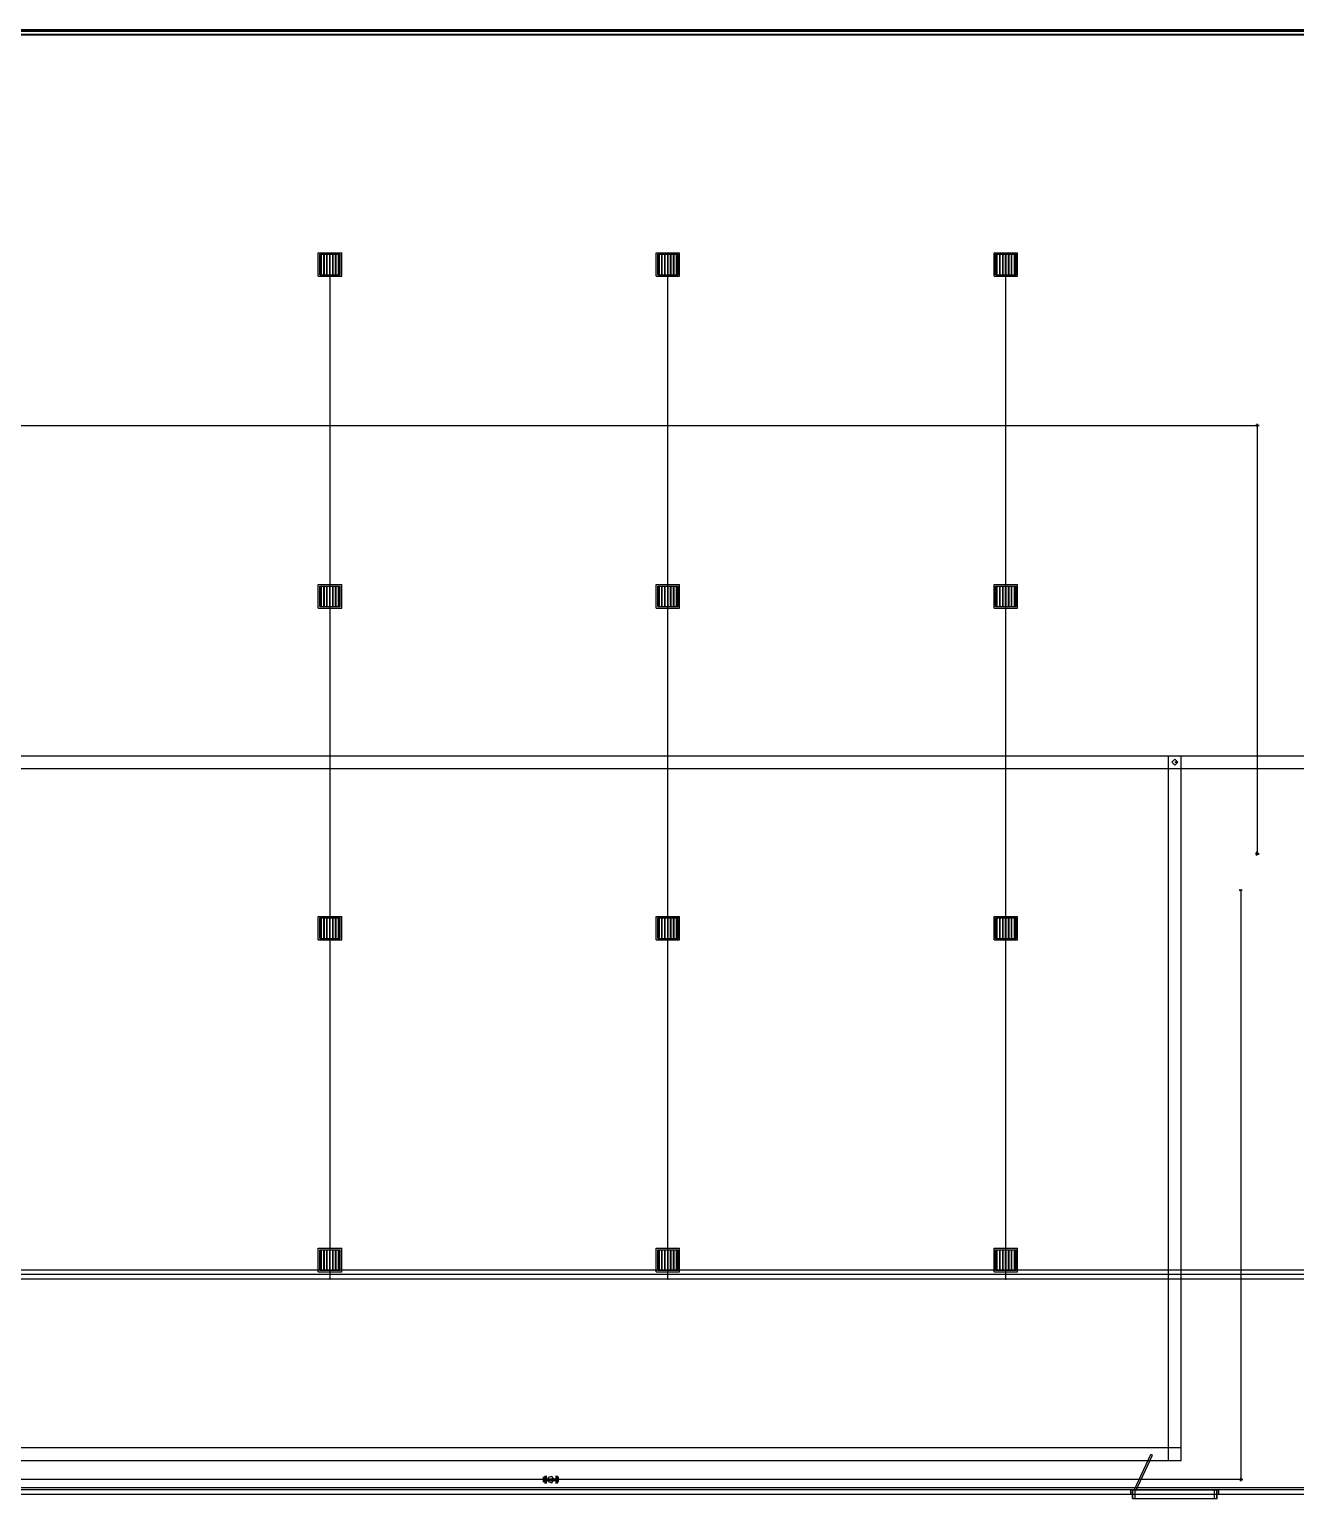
# Model space of a CAD drawing. Header units: millimetres. Extents: x 149000 to 367000, y -238120 to -197978.
# Drawn here: x 226704 to 261300, y -238120 to -197978 of the extents above; entities that cross this region are included whole.
import ezdxf

# ---------------------------------------------------------------- set-up
doc = ezdxf.new("R2010")
doc.units = ezdxf.units.MM

msp = doc.modelspace()

# ---------------------------------------------------------------- linework, layer by layer
at = {"layer": 'electrical'}
for p, q in [((234925.44, -204400), (234909.85, -204400)), ((234909.85, -204400), (234917.65, -204400)), ((234917.65, -204400), (234925.44, -204400)), ((234917.65, -232120), (234917.65, -204400)), ((244158.38, -204400), (244142.79, -204400)), ((244142.79, -204400), (244150.59, -204400)), ((244150.59, -204400), (244158.38, -204400)), ((244150.59, -232120), (244150.59, -204400)), ((253391.32, -204400), (253375.74, -204400)), ((253375.74, -204400), (253383.53, -204400)), ((253383.53, -204400), (253391.32, -204400)), ((253383.53, -232120), (253383.53, -204400)), ((334300, -231880), (181700, -231880)), ((334300, -232000), (181700, -232000)), ((366550, -232120), (179520, -232120)), ((334300, -232120), (181700, -232120)), ((234925.44, -232120), (234909.85, -232120)), ((234909.85, -232120), (234917.65, -232120)), ((234917.65, -232120), (234925.44, -232120)), ((244158.38, -232120), (244142.79, -232120)), ((244142.79, -232120), (244150.59, -232120)), ((244150.59, -232120), (244158.38, -232120)), ((253391.32, -232120), (253375.74, -232120)), ((253375.74, -232120), (253383.53, -232120)), ((253383.53, -232120), (253391.32, -232120)), ((192600, -237820), (366550, -237820))]:
    msp.add_line(p, q, dxfattribs=at)
at = {"layer": 'hvac'}
for p, q in [((181700, -217825), (334300, -217825)), ((257825, -237075), (257825, -217825)), ((257825, -217825), (258175, -217825)), ((258175, -237075), (258175, -217825)), ((181700, -218175), (334300, -218175)), ((150125, -236725), (258175, -236725)), ((258175, -237075), (258175, -236725)), ((150125, -237075), (258175, -237075)), ((257825, -237075), (258175, -237075))]:
    msp.add_line(p, q, dxfattribs=at)
at = {"layer": 'interiors'}
for p, q in [((149000, -198000), (367000, -198000)), ((366880, -198120), (149120, -198120)), ((149125, -198125), (366875, -198125)), ((201320, -197977.5), (314680, -197977.5)), ((201320, -198000), (314680, -198000)), ((201320, -198022.5), (314680, -198022.5)), ((201320, -198120), (314680, -198120)), ((256889.61, -237890.49), (257346.04, -236911.68)), ((256930.39, -237909.51), (257386.82, -236930.7)), ((257386.82, -236930.7), (257346.04, -236911.68)), ((149000, -238000), (256800, -238000)), ((149000, -238000), (367000, -238000)), ((366880, -237880), (149120, -237880)), ((256800, -237880), (149120, -237880)), ((149125, -237875), (366875, -237875)), ((256800, -238000), (256800, -237880)), ((256800, -237880), (259200, -237880)), ((256800, -238000), (259200, -238000)), ((256845, -238120), (256845, -237880)), ((256845, -237880), (256915, -237880)), ((256850, -238120), (256850, -237880)), ((256850, -237880), (259150, -237880)), ((256930.39, -237909.51), (256889.61, -237890.49)), ((256915, -238120), (256915, -237880)), ((259085, -238120), (259085, -237880)), ((259085, -237880), (259155, -237880)), ((259150, -238120), (259150, -237880)), ((259155, -238120), (259155, -237880)), ((259200, -238000), (259200, -237880)), ((366880, -237880), (259200, -237880)), ((259200, -238000), (367000, -238000)), ((256845, -238120), (256915, -238120)), ((256850, -238120), (259150, -238120)), ((259085, -238120), (259155, -238120))]:
    msp.add_line(p, q, dxfattribs=at)
at = {"layer": 'lighting'}
for p, q in [((234597.65, -204720), (234597.65, -204080)), ((234597.65, -204080), (235237.65, -204080)), ((234637.65, -204680), (234637.65, -204120)), ((234637.65, -204120), (235197.65, -204120)), ((234671.65, -204670), (234671.65, -204130)), ((234671.65, -204130), (234683.65, -204130)), ((234683.65, -204670), (234683.65, -204130)), ((234751.65, -204670), (234751.65, -204130)), ((234751.65, -204130), (234763.65, -204130)), ((234763.65, -204670), (234763.65, -204130)), ((234831.65, -204670), (234831.65, -204130)), ((234831.65, -204130), (234843.65, -204130)), ((234843.65, -204670), (234843.65, -204130)), ((234911.65, -204670), (234911.65, -204130)), ((234911.65, -204130), (234923.65, -204130)), ((234923.65, -204670), (234923.65, -204130)), ((234991.65, -204670), (234991.65, -204130)), ((234991.65, -204130), (235003.65, -204130)), ((235003.65, -204670), (235003.65, -204130)), ((235071.65, -204670), (235071.65, -204130)), ((235071.65, -204130), (235083.65, -204130)), ((235083.65, -204670), (235083.65, -204130)), ((235151.65, -204670), (235151.65, -204130)), ((235151.65, -204130), (235163.65, -204130)), ((235163.65, -204670), (235163.65, -204130)), ((235197.65, -204680), (235197.65, -204120)), ((235237.65, -204720), (235237.65, -204080)), ((243830.59, -204720), (243830.59, -204080)), ((243830.59, -204080), (244470.59, -204080)), ((243870.59, -204680), (243870.59, -204120)), ((243870.59, -204120), (244430.59, -204120)), ((243904.59, -204670), (243904.59, -204130)), ((243904.59, -204130), (243916.59, -204130)), ((243916.59, -204670), (243916.59, -204130)), ((243984.59, -204670), (243984.59, -204130)), ((243984.59, -204130), (243996.59, -204130)), ((243996.59, -204670), (243996.59, -204130)), ((244064.59, -204670), (244064.59, -204130)), ((244064.59, -204130), (244076.59, -204130)), ((244076.59, -204670), (244076.59, -204130)), ((244144.59, -204670), (244144.59, -204130)), ((244144.59, -204130), (244156.59, -204130)), ((244156.59, -204670), (244156.59, -204130)), ((244224.59, -204670), (244224.59, -204130)), ((244224.59, -204130), (244236.59, -204130)), ((244236.59, -204670), (244236.59, -204130)), ((244304.59, -204670), (244304.59, -204130)), ((244304.59, -204130), (244316.59, -204130)), ((244316.59, -204670), (244316.59, -204130)), ((244384.59, -204670), (244384.59, -204130)), ((244384.59, -204130), (244396.59, -204130)), ((244396.59, -204670), (244396.59, -204130)), ((244430.59, -204680), (244430.59, -204120)), ((244470.59, -204720), (244470.59, -204080)), ((253063.53, -204720), (253063.53, -204080)), ((253063.53, -204080), (253703.53, -204080)), ((253103.53, -204680), (253103.53, -204120)), ((253103.53, -204120), (253663.53, -204120)), ((253137.53, -204670), (253137.53, -204130)), ((253137.53, -204130), (253149.53, -204130)), ((253149.53, -204670), (253149.53, -204130)), ((253217.53, -204670), (253217.53, -204130)), ((253217.53, -204130), (253229.53, -204130)), ((253229.53, -204670), (253229.53, -204130)), ((253297.53, -204670), (253297.53, -204130)), ((253297.53, -204130), (253309.53, -204130)), ((253309.53, -204670), (253309.53, -204130)), ((253377.53, -204670), (253377.53, -204130)), ((253377.53, -204130), (253389.53, -204130)), ((253389.53, -204670), (253389.53, -204130)), ((253457.53, -204670), (253457.53, -204130)), ((253457.53, -204130), (253469.53, -204130)), ((253469.53, -204670), (253469.53, -204130)), ((253537.53, -204670), (253537.53, -204130)), ((253537.53, -204130), (253549.53, -204130)), ((253549.53, -204670), (253549.53, -204130)), ((253617.53, -204670), (253617.53, -204130)), ((253617.53, -204130), (253629.53, -204130)), ((253629.53, -204670), (253629.53, -204130)), ((253663.53, -204680), (253663.53, -204120)), ((253703.53, -204720), (253703.53, -204080)), ((234597.65, -204720), (235237.65, -204720)), ((234637.65, -204680), (235197.65, -204680)), ((234671.65, -204670), (234683.65, -204670)), ((234751.65, -204670), (234763.65, -204670)), ((234831.65, -204670), (234843.65, -204670)), ((234911.65, -204670), (234923.65, -204670)), ((234926.65, -204400), (234913.15, -204392.21)), ((234913.15, -204392.21), (234913.15, -204407.79)), ((234913.15, -204407.79), (234926.65, -204400)), ((234991.65, -204670), (235003.65, -204670)), ((235071.65, -204670), (235083.65, -204670)), ((235151.65, -204670), (235163.65, -204670)), ((243830.59, -204720), (244470.59, -204720)), ((243870.59, -204680), (244430.59, -204680)), ((243904.59, -204670), (243916.59, -204670)), ((243984.59, -204670), (243996.59, -204670)), ((244064.59, -204670), (244076.59, -204670)), ((244144.59, -204670), (244156.59, -204670)), ((244159.59, -204400), (244146.09, -204392.21)), ((244146.09, -204392.21), (244146.09, -204407.79)), ((244146.09, -204407.79), (244159.59, -204400)), ((244224.59, -204670), (244236.59, -204670)), ((244304.59, -204670), (244316.59, -204670)), ((244384.59, -204670), (244396.59, -204670)), ((253063.53, -204720), (253703.53, -204720)), ((253103.53, -204680), (253663.53, -204680)), ((253137.53, -204670), (253149.53, -204670)), ((253217.53, -204670), (253229.53, -204670)), ((253297.53, -204670), (253309.53, -204670)), ((253377.53, -204670), (253389.53, -204670)), ((253392.53, -204400), (253379.03, -204392.21)), ((253379.03, -204392.21), (253379.03, -204407.79)), ((253379.03, -204407.79), (253392.53, -204400)), ((253457.53, -204670), (253469.53, -204670)), ((253537.53, -204670), (253549.53, -204670)), ((253617.53, -204670), (253629.53, -204670)), ((234597.65, -213786.67), (234597.65, -213146.67)), ((234597.65, -213146.67), (235237.65, -213146.67)), ((235237.65, -213786.67), (235237.65, -213146.67)), ((243830.59, -213786.67), (243830.59, -213146.67)), ((243830.59, -213146.67), (244470.59, -213146.67)), ((244470.59, -213786.67), (244470.59, -213146.67)), ((253063.53, -213786.67), (253063.53, -213146.67)), ((253063.53, -213146.67), (253703.53, -213146.67)), ((253703.53, -213786.67), (253703.53, -213146.67)), ((234637.65, -213746.67), (234637.65, -213186.67)), ((234637.65, -213186.67), (235197.65, -213186.67)), ((234671.65, -213736.67), (234671.65, -213196.67)), ((234671.65, -213196.67), (234683.65, -213196.67)), ((234683.65, -213736.67), (234683.65, -213196.67)), ((234751.65, -213736.67), (234751.65, -213196.67)), ((234751.65, -213196.67), (234763.65, -213196.67)), ((234763.65, -213736.67), (234763.65, -213196.67)), ((234831.65, -213736.67), (234831.65, -213196.67)), ((234831.65, -213196.67), (234843.65, -213196.67)), ((234843.65, -213736.67), (234843.65, -213196.67)), ((234911.65, -213736.67), (234911.65, -213196.67)), ((234911.65, -213196.67), (234923.65, -213196.67)), ((234926.65, -213466.67), (234913.15, -213458.87)), ((234913.15, -213458.87), (234913.15, -213474.46)), ((234913.15, -213474.46), (234926.65, -213466.67)), ((234923.65, -213736.67), (234923.65, -213196.67)), ((234991.65, -213736.67), (234991.65, -213196.67)), ((234991.65, -213196.67), (235003.65, -213196.67)), ((235003.65, -213736.67), (235003.65, -213196.67)), ((235071.65, -213736.67), (235071.65, -213196.67)), ((235071.65, -213196.67), (235083.65, -213196.67)), ((235083.65, -213736.67), (235083.65, -213196.67)), ((235151.65, -213736.67), (235151.65, -213196.67)), ((235151.65, -213196.67), (235163.65, -213196.67)), ((235163.65, -213736.67), (235163.65, -213196.67)), ((235197.65, -213746.67), (235197.65, -213186.67)), ((243870.59, -213746.67), (243870.59, -213186.67)), ((243870.59, -213186.67), (244430.59, -213186.67)), ((243904.59, -213736.67), (243904.59, -213196.67)), ((243904.59, -213196.67), (243916.59, -213196.67)), ((243916.59, -213736.67), (243916.59, -213196.67)), ((243984.59, -213736.67), (243984.59, -213196.67)), ((243984.59, -213196.67), (243996.59, -213196.67)), ((243996.59, -213736.67), (243996.59, -213196.67)), ((244064.59, -213736.67), (244064.59, -213196.67)), ((244064.59, -213196.67), (244076.59, -213196.67)), ((244076.59, -213736.67), (244076.59, -213196.67)), ((244144.59, -213736.67), (244144.59, -213196.67)), ((244144.59, -213196.67), (244156.59, -213196.67)), ((244159.59, -213466.67), (244146.09, -213458.87)), ((244146.09, -213458.87), (244146.09, -213474.46)), ((244146.09, -213474.46), (244159.59, -213466.67)), ((244156.59, -213736.67), (244156.59, -213196.67)), ((244224.59, -213736.67), (244224.59, -213196.67)), ((244224.59, -213196.67), (244236.59, -213196.67)), ((244236.59, -213736.67), (244236.59, -213196.67)), ((244304.59, -213736.67), (244304.59, -213196.67)), ((244304.59, -213196.67), (244316.59, -213196.67)), ((244316.59, -213736.67), (244316.59, -213196.67)), ((244384.59, -213736.67), (244384.59, -213196.67)), ((244384.59, -213196.67), (244396.59, -213196.67)), ((244396.59, -213736.67), (244396.59, -213196.67)), ((244430.59, -213746.67), (244430.59, -213186.67)), ((253103.53, -213746.67), (253103.53, -213186.67)), ((253103.53, -213186.67), (253663.53, -213186.67)), ((253137.53, -213736.67), (253137.53, -213196.67)), ((253137.53, -213196.67), (253149.53, -213196.67)), ((253149.53, -213736.67), (253149.53, -213196.67)), ((253217.53, -213736.67), (253217.53, -213196.67)), ((253217.53, -213196.67), (253229.53, -213196.67)), ((253229.53, -213736.67), (253229.53, -213196.67)), ((253297.53, -213736.67), (253297.53, -213196.67)), ((253297.53, -213196.67), (253309.53, -213196.67)), ((253309.53, -213736.67), (253309.53, -213196.67)), ((253377.53, -213736.67), (253377.53, -213196.67)), ((253377.53, -213196.67), (253389.53, -213196.67)), ((253392.53, -213466.67), (253379.03, -213458.87)), ((253379.03, -213458.87), (253379.03, -213474.46)), ((253379.03, -213474.46), (253392.53, -213466.67)), ((253389.53, -213736.67), (253389.53, -213196.67)), ((253457.53, -213736.67), (253457.53, -213196.67)), ((253457.53, -213196.67), (253469.53, -213196.67)), ((253469.53, -213736.67), (253469.53, -213196.67)), ((253537.53, -213736.67), (253537.53, -213196.67)), ((253537.53, -213196.67), (253549.53, -213196.67)), ((253549.53, -213736.67), (253549.53, -213196.67)), ((253617.53, -213736.67), (253617.53, -213196.67)), ((253617.53, -213196.67), (253629.53, -213196.67)), ((253629.53, -213736.67), (253629.53, -213196.67)), ((253663.53, -213746.67), (253663.53, -213186.67)), ((234597.65, -213786.67), (235237.65, -213786.67)), ((234637.65, -213746.67), (235197.65, -213746.67)), ((234671.65, -213736.67), (234683.65, -213736.67)), ((234751.65, -213736.67), (234763.65, -213736.67)), ((234831.65, -213736.67), (234843.65, -213736.67)), ((234911.65, -213736.67), (234923.65, -213736.67)), ((234991.65, -213736.67), (235003.65, -213736.67)), ((235071.65, -213736.67), (235083.65, -213736.67)), ((235151.65, -213736.67), (235163.65, -213736.67)), ((243830.59, -213786.67), (244470.59, -213786.67)), ((243870.59, -213746.67), (244430.59, -213746.67)), ((243904.59, -213736.67), (243916.59, -213736.67)), ((243984.59, -213736.67), (243996.59, -213736.67)), ((244064.59, -213736.67), (244076.59, -213736.67)), ((244144.59, -213736.67), (244156.59, -213736.67)), ((244224.59, -213736.67), (244236.59, -213736.67)), ((244304.59, -213736.67), (244316.59, -213736.67)), ((244384.59, -213736.67), (244396.59, -213736.67)), ((253063.53, -213786.67), (253703.53, -213786.67)), ((253103.53, -213746.67), (253663.53, -213746.67)), ((253137.53, -213736.67), (253149.53, -213736.67)), ((253217.53, -213736.67), (253229.53, -213736.67)), ((253297.53, -213736.67), (253309.53, -213736.67)), ((253377.53, -213736.67), (253389.53, -213736.67)), ((253457.53, -213736.67), (253469.53, -213736.67)), ((253537.53, -213736.67), (253549.53, -213736.67)), ((253617.53, -213736.67), (253629.53, -213736.67)), ((234597.65, -222853.33), (234597.65, -222213.33)), ((234597.65, -222213.33), (235237.65, -222213.33)), ((234637.65, -222813.33), (234637.65, -222253.33)), ((234637.65, -222253.33), (235197.65, -222253.33)), ((234671.65, -222803.33), (234671.65, -222263.33)), ((234671.65, -222263.33), (234683.65, -222263.33)), ((234683.65, -222803.33), (234683.65, -222263.33)), ((234751.65, -222803.33), (234751.65, -222263.33)), ((234751.65, -222263.33), (234763.65, -222263.33)), ((234763.65, -222803.33), (234763.65, -222263.33)), ((234831.65, -222803.33), (234831.65, -222263.33)), ((234831.65, -222263.33), (234843.65, -222263.33)), ((234843.65, -222803.33), (234843.65, -222263.33)), ((234911.65, -222803.33), (234911.65, -222263.33)), ((234911.65, -222263.33), (234923.65, -222263.33)), ((234923.65, -222803.33), (234923.65, -222263.33)), ((234991.65, -222803.33), (234991.65, -222263.33)), ((234991.65, -222263.33), (235003.65, -222263.33)), ((235003.65, -222803.33), (235003.65, -222263.33)), ((235071.65, -222803.33), (235071.65, -222263.33)), ((235071.65, -222263.33), (235083.65, -222263.33)), ((235083.65, -222803.33), (235083.65, -222263.33)), ((235151.65, -222803.33), (235151.65, -222263.33)), ((235151.65, -222263.33), (235163.65, -222263.33)), ((235163.65, -222803.33), (235163.65, -222263.33)), ((235197.65, -222813.33), (235197.65, -222253.33)), ((235237.65, -222853.33), (235237.65, -222213.33)), ((243830.59, -222853.33), (243830.59, -222213.33)), ((243830.59, -222213.33), (244470.59, -222213.33)), ((243870.59, -222813.33), (243870.59, -222253.33)), ((243870.59, -222253.33), (244430.59, -222253.33)), ((243904.59, -222803.33), (243904.59, -222263.33)), ((243904.59, -222263.33), (243916.59, -222263.33)), ((243916.59, -222803.33), (243916.59, -222263.33)), ((243984.59, -222803.33), (243984.59, -222263.33)), ((243984.59, -222263.33), (243996.59, -222263.33)), ((243996.59, -222803.33), (243996.59, -222263.33)), ((244064.59, -222803.33), (244064.59, -222263.33)), ((244064.59, -222263.33), (244076.59, -222263.33)), ((244076.59, -222803.33), (244076.59, -222263.33)), ((244144.59, -222803.33), (244144.59, -222263.33)), ((244144.59, -222263.33), (244156.59, -222263.33)), ((244156.59, -222803.33), (244156.59, -222263.33)), ((244224.59, -222803.33), (244224.59, -222263.33)), ((244224.59, -222263.33), (244236.59, -222263.33)), ((244236.59, -222803.33), (244236.59, -222263.33)), ((244304.59, -222803.33), (244304.59, -222263.33)), ((244304.59, -222263.33), (244316.59, -222263.33)), ((244316.59, -222803.33), (244316.59, -222263.33)), ((244384.59, -222803.33), (244384.59, -222263.33)), ((244384.59, -222263.33), (244396.59, -222263.33)), ((244396.59, -222803.33), (244396.59, -222263.33)), ((244430.59, -222813.33), (244430.59, -222253.33)), ((244470.59, -222853.33), (244470.59, -222213.33)), ((253063.53, -222853.33), (253063.53, -222213.33)), ((253063.53, -222213.33), (253703.53, -222213.33)), ((253103.53, -222813.33), (253103.53, -222253.33)), ((253103.53, -222253.33), (253663.53, -222253.33)), ((253137.53, -222803.33), (253137.53, -222263.33)), ((253137.53, -222263.33), (253149.53, -222263.33)), ((253149.53, -222803.33), (253149.53, -222263.33)), ((253217.53, -222803.33), (253217.53, -222263.33)), ((253217.53, -222263.33), (253229.53, -222263.33)), ((253229.53, -222803.33), (253229.53, -222263.33)), ((253297.53, -222803.33), (253297.53, -222263.33)), ((253297.53, -222263.33), (253309.53, -222263.33)), ((253309.53, -222803.33), (253309.53, -222263.33)), ((253377.53, -222803.33), (253377.53, -222263.33)), ((253377.53, -222263.33), (253389.53, -222263.33)), ((253389.53, -222803.33), (253389.53, -222263.33)), ((253457.53, -222803.33), (253457.53, -222263.33)), ((253457.53, -222263.33), (253469.53, -222263.33)), ((253469.53, -222803.33), (253469.53, -222263.33)), ((253537.53, -222803.33), (253537.53, -222263.33)), ((253537.53, -222263.33), (253549.53, -222263.33)), ((253549.53, -222803.33), (253549.53, -222263.33)), ((253617.53, -222803.33), (253617.53, -222263.33)), ((253617.53, -222263.33), (253629.53, -222263.33)), ((253629.53, -222803.33), (253629.53, -222263.33)), ((253663.53, -222813.33), (253663.53, -222253.33)), ((253703.53, -222853.33), (253703.53, -222213.33)), ((234926.65, -222533.33), (234913.15, -222525.54)), ((234913.15, -222525.54), (234913.15, -222541.13)), ((234913.15, -222541.13), (234926.65, -222533.33)), ((244159.59, -222533.33), (244146.09, -222525.54)), ((244146.09, -222525.54), (244146.09, -222541.13)), ((244146.09, -222541.13), (244159.59, -222533.33)), ((253392.53, -222533.33), (253379.03, -222525.54)), ((253379.03, -222525.54), (253379.03, -222541.13)), ((253379.03, -222541.13), (253392.53, -222533.33)), ((234597.65, -222853.33), (235237.65, -222853.33)), ((234637.65, -222813.33), (235197.65, -222813.33)), ((234671.65, -222803.33), (234683.65, -222803.33)), ((234751.65, -222803.33), (234763.65, -222803.33)), ((234831.65, -222803.33), (234843.65, -222803.33)), ((234911.65, -222803.33), (234923.65, -222803.33)), ((234991.65, -222803.33), (235003.65, -222803.33)), ((235071.65, -222803.33), (235083.65, -222803.33)), ((235151.65, -222803.33), (235163.65, -222803.33)), ((243830.59, -222853.33), (244470.59, -222853.33)), ((243870.59, -222813.33), (244430.59, -222813.33)), ((243904.59, -222803.33), (243916.59, -222803.33)), ((243984.59, -222803.33), (243996.59, -222803.33)), ((244064.59, -222803.33), (244076.59, -222803.33)), ((244144.59, -222803.33), (244156.59, -222803.33)), ((244224.59, -222803.33), (244236.59, -222803.33)), ((244304.59, -222803.33), (244316.59, -222803.33)), ((244384.59, -222803.33), (244396.59, -222803.33)), ((253063.53, -222853.33), (253703.53, -222853.33)), ((253103.53, -222813.33), (253663.53, -222813.33)), ((253137.53, -222803.33), (253149.53, -222803.33)), ((253217.53, -222803.33), (253229.53, -222803.33)), ((253297.53, -222803.33), (253309.53, -222803.33)), ((253377.53, -222803.33), (253389.53, -222803.33)), ((253457.53, -222803.33), (253469.53, -222803.33)), ((253537.53, -222803.33), (253549.53, -222803.33)), ((253617.53, -222803.33), (253629.53, -222803.33)), ((234597.65, -231920), (234597.65, -231280)), ((234597.65, -231280), (235237.65, -231280)), ((234637.65, -231880), (234637.65, -231320)), ((234637.65, -231320), (235197.65, -231320)), ((234671.65, -231870), (234671.65, -231330)), ((234671.65, -231330), (234683.65, -231330)), ((234683.65, -231870), (234683.65, -231330)), ((234751.65, -231870), (234751.65, -231330)), ((234751.65, -231330), (234763.65, -231330)), ((234763.65, -231870), (234763.65, -231330)), ((234831.65, -231870), (234831.65, -231330)), ((234831.65, -231330), (234843.65, -231330)), ((234843.65, -231870), (234843.65, -231330)), ((234911.65, -231870), (234911.65, -231330)), ((234911.65, -231330), (234923.65, -231330)), ((234926.65, -231600), (234913.15, -231592.21)), ((234913.15, -231592.21), (234913.15, -231607.79)), ((234913.15, -231607.79), (234926.65, -231600)), ((234923.65, -231870), (234923.65, -231330)), ((234991.65, -231870), (234991.65, -231330)), ((234991.65, -231330), (235003.65, -231330)), ((235003.65, -231870), (235003.65, -231330)), ((235071.65, -231870), (235071.65, -231330)), ((235071.65, -231330), (235083.65, -231330)), ((235083.65, -231870), (235083.65, -231330)), ((235151.65, -231870), (235151.65, -231330)), ((235151.65, -231330), (235163.65, -231330)), ((235163.65, -231870), (235163.65, -231330)), ((235197.65, -231880), (235197.65, -231320)), ((235237.65, -231920), (235237.65, -231280)), ((243830.59, -231920), (243830.59, -231280)), ((243830.59, -231280), (244470.59, -231280)), ((243870.59, -231880), (243870.59, -231320)), ((243870.59, -231320), (244430.59, -231320)), ((243904.59, -231870), (243904.59, -231330)), ((243904.59, -231330), (243916.59, -231330)), ((243916.59, -231870), (243916.59, -231330)), ((243984.59, -231870), (243984.59, -231330)), ((243984.59, -231330), (243996.59, -231330)), ((243996.59, -231870), (243996.59, -231330)), ((244064.59, -231870), (244064.59, -231330)), ((244064.59, -231330), (244076.59, -231330)), ((244076.59, -231870), (244076.59, -231330)), ((244144.59, -231870), (244144.59, -231330)), ((244144.59, -231330), (244156.59, -231330)), ((244159.59, -231600), (244146.09, -231592.21)), ((244146.09, -231592.21), (244146.09, -231607.79)), ((244146.09, -231607.79), (244159.59, -231600)), ((244156.59, -231870), (244156.59, -231330)), ((244224.59, -231870), (244224.59, -231330)), ((244224.59, -231330), (244236.59, -231330)), ((244236.59, -231870), (244236.59, -231330)), ((244304.59, -231870), (244304.59, -231330)), ((244304.59, -231330), (244316.59, -231330)), ((244316.59, -231870), (244316.59, -231330)), ((244384.59, -231870), (244384.59, -231330)), ((244384.59, -231330), (244396.59, -231330)), ((244396.59, -231870), (244396.59, -231330)), ((244430.59, -231880), (244430.59, -231320)), ((244470.59, -231920), (244470.59, -231280)), ((253063.53, -231920), (253063.53, -231280)), ((253063.53, -231280), (253703.53, -231280)), ((253103.53, -231880), (253103.53, -231320)), ((253103.53, -231320), (253663.53, -231320)), ((253137.53, -231870), (253137.53, -231330)), ((253137.53, -231330), (253149.53, -231330)), ((253149.53, -231870), (253149.53, -231330)), ((253217.53, -231870), (253217.53, -231330)), ((253217.53, -231330), (253229.53, -231330)), ((253229.53, -231870), (253229.53, -231330)), ((253297.53, -231870), (253297.53, -231330)), ((253297.53, -231330), (253309.53, -231330)), ((253309.53, -231870), (253309.53, -231330)), ((253377.53, -231870), (253377.53, -231330)), ((253377.53, -231330), (253389.53, -231330)), ((253392.53, -231600), (253379.03, -231592.21)), ((253379.03, -231592.21), (253379.03, -231607.79)), ((253379.03, -231607.79), (253392.53, -231600)), ((253389.53, -231870), (253389.53, -231330)), ((253457.53, -231870), (253457.53, -231330)), ((253457.53, -231330), (253469.53, -231330)), ((253469.53, -231870), (253469.53, -231330)), ((253537.53, -231870), (253537.53, -231330)), ((253537.53, -231330), (253549.53, -231330)), ((253549.53, -231870), (253549.53, -231330)), ((253617.53, -231870), (253617.53, -231330)), ((253617.53, -231330), (253629.53, -231330)), ((253629.53, -231870), (253629.53, -231330)), ((253663.53, -231880), (253663.53, -231320)), ((253703.53, -231920), (253703.53, -231280)), ((234597.65, -231920), (235237.65, -231920)), ((234637.65, -231880), (235197.65, -231880)), ((234671.65, -231870), (234683.65, -231870)), ((234751.65, -231870), (234763.65, -231870)), ((234831.65, -231870), (234843.65, -231870)), ((234911.65, -231870), (234923.65, -231870)), ((234991.65, -231870), (235003.65, -231870)), ((235071.65, -231870), (235083.65, -231870)), ((235151.65, -231870), (235163.65, -231870)), ((243830.59, -231920), (244470.59, -231920)), ((243870.59, -231880), (244430.59, -231880)), ((243904.59, -231870), (243916.59, -231870)), ((243984.59, -231870), (243996.59, -231870)), ((244064.59, -231870), (244076.59, -231870)), ((244144.59, -231870), (244156.59, -231870)), ((244224.59, -231870), (244236.59, -231870)), ((244304.59, -231870), (244316.59, -231870)), ((244384.59, -231870), (244396.59, -231870)), ((253063.53, -231920), (253703.53, -231920)), ((253103.53, -231880), (253663.53, -231880)), ((253137.53, -231870), (253149.53, -231870)), ((253217.53, -231870), (253229.53, -231870)), ((253297.53, -231870), (253309.53, -231870)), ((253377.53, -231870), (253389.53, -231870)), ((253457.53, -231870), (253469.53, -231870)), ((253537.53, -231870), (253549.53, -231870)), ((253617.53, -231870), (253629.53, -231870))]:
    msp.add_line(p, q, dxfattribs=at)
at = {"layer": 'sensors'}
for p, q in [((258000, -217920), (257920, -218000)), ((258080, -218000), (258000, -217920)), ((257920, -218000), (258000, -218080)), ((258000, -218080), (258080, -218000)), ((258000, -218000), (258065, -218000)), ((258065, -218000), (258000, -218000))]:
    msp.add_line(p, q, dxfattribs=at)
at = {"layer": 'water'}
for p, q in [((197310, -208800), (260250, -208800)), ((260293.3, -208800), (260206.7, -208800)), ((260206.7, -208800), (260250, -208800)), ((260250, -208843.3), (260250, -208756.7)), ((260250, -208756.7), (260250, -208800)), ((260250, -208800), (260250, -208843.3)), ((260250, -208800), (260250, -220500)), ((260250, -208800), (260293.3, -208800)), ((260250, -208800), (260304, -208800)), ((260304, -208800), (260250, -208800)), ((260293.3, -220500), (260206.7, -220500)), ((260206.7, -220500), (260250, -220500)), ((260300, -220500), (260225, -220456.7)), ((260225, -220456.7), (260225, -220543.3)), ((260225, -220543.3), (260300, -220500)), ((260250, -220500), (260293.3, -220500)), ((260250, -220500), (260304, -220500)), ((260304, -220500), (260250, -220500)), ((259843.3, -221500), (259756.7, -221500)), ((259756.7, -221500), (259800, -221500)), ((259800, -221500), (259800, -237600)), ((259800, -221500), (259843.3, -221500)), ((259800, -237600), (196960, -237600)), ((240748, -237600), (240748, -237525)), ((240748, -237525), (240748, -237600)), ((240748, -237600), (241148, -237600)), ((240748, -237600), (240748, -237675)), ((240748, -237675), (240748, -237600)), ((240758, -237625), (240758, -237575)), ((240758, -237575), (241138, -237575)), ((240758, -237625), (241138, -237625)), ((240798, -237535.34), (240798, -237495.38)), ((240798, -237495.38), (240798, -237600)), ((240798, -237664.66), (240798, -237535.34)), ((240798, -237600), (240823, -237600)), ((240798, -237600), (240798, -237704.62)), ((240823, -237535.34), (240823, -237495.38)), ((240823, -237495.38), (240823, -237600)), ((240823, -237664.66), (240823, -237535.34)), ((240823, -237600), (240823, -237704.62)), ((240975.81, -237514.4), (240875.19, -237547.1)), ((240875.19, -237547.1), (240875.19, -237652.9)), ((241038, -237600), (240975.81, -237514.4)), ((240975.81, -237685.6), (241038, -237600)), ((241098, -237535.34), (241098, -237495.38)), ((241098, -237495.38), (241098, -237600)), ((241098, -237664.66), (241098, -237535.34)), ((241098, -237600), (241123, -237600)), ((241098, -237600), (241098, -237704.62)), ((241123, -237535.34), (241123, -237495.38)), ((241123, -237495.38), (241123, -237600)), ((241123, -237664.66), (241123, -237535.34)), ((241123, -237600), (241123, -237704.62)), ((241138, -237625), (241138, -237575)), ((241148, -237600), (241148, -237525)), ((241148, -237525), (241148, -237600)), ((241148, -237600), (241148, -237675)), ((241148, -237675), (241148, -237600)), ((259843.3, -237600), (259756.7, -237600)), ((259756.7, -237600), (259800, -237600)), ((259800, -237643.3), (259800, -237556.7)), ((259800, -237556.7), (259800, -237600)), ((259800, -237600), (259843.3, -237600)), ((259800, -237600), (259800, -237643.3)), ((259800, -237600), (259854, -237600)), ((259854, -237600), (259800, -237600)), ((240798, -237704.62), (240798, -237664.66)), ((240823, -237704.62), (240823, -237664.66)), ((240875.19, -237652.9), (240975.81, -237685.6)), ((241098, -237704.62), (241098, -237664.66)), ((241123, -237704.62), (241123, -237664.66))]:
    msp.add_line(p, q, dxfattribs=at)

doc.saveas('drawing.dxf')
